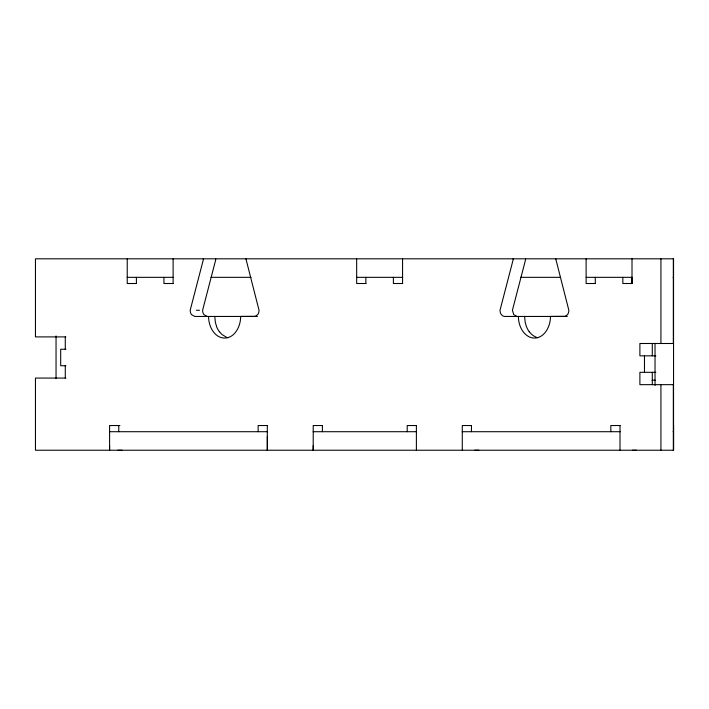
<?xml version="1.0" encoding="UTF-8"?>
<svg xmlns="http://www.w3.org/2000/svg" width="709" height="709" viewBox="0 0 709 709"><rect width="100%" height="100%" fill="white"/><g stroke="black" fill="none" stroke-linecap="round" stroke-linejoin="round"><path stroke-width="1.06" d="M65.281 349.253L65.281 336.899M127.23 258.812L127.23 283.511L136.527 283.511M267.32 436.345L267.32 450.233L267.32 425.533M632.011 277.334L632.011 283.511L632.011 258.812M652.289 384.659L652.289 372.314M65.857 378.065L35.45 378.065L35.45 450.233L673.55 450.233L673.55 425.533M673.55 277.334L673.098 277.334M127.23 277.334L173.235 277.334M210.99 277.334L251.004 277.334M356.671 277.334L402.685 277.334M520.495 277.334L560.199 277.334M586.121 277.334L632.127 277.334M173.235 283.511L163.939 283.511L163.939 277.334M365.968 283.511L356.671 283.511L356.671 258.812M402.685 283.511L393.389 283.511L393.389 277.334M595.418 283.511L586.121 283.511L586.121 258.812M632.127 283.511L622.83 283.511L622.83 277.334M196.402 310.267L199.495 310.267M257.464 316.444L194.789 316.444L191.545 314.636A6.195 4.609 -89.9 0 1 190.189 310.267L203.208 260.15A6.221 4.609 -90 0 0 203.297 258.812M567.289 316.444L504.613 316.444L502.92 316.01L501.369 314.636A6.195 4.609 -89.9 0 1 500.013 310.267L513.032 260.15A6.221 4.609 -90 0 0 513.121 258.812M65.857 336.899L35.45 336.899L35.45 258.812L673.55 258.812L673.55 450.233M673.55 343.493L639.89 343.493L639.899 355.847L655.843 355.847M65.857 349.253L60.69 349.253L60.69 365.72L65.857 365.72M655.843 372.314L639.899 372.314L639.89 384.659L673.55 384.659M652.067 380.201L655.293 380.201M119.918 425.533L109.585 425.533L109.585 450.233L109.585 445.606M267.435 425.533L258.138 425.533L258.138 431.71M322.506 425.533L313.21 425.533L313.21 450.233L313.21 445.606M416.502 425.533L407.205 425.533L407.205 431.71M471.574 425.533L462.277 425.533L462.277 450.233M620.127 425.533L610.83 425.533L610.83 431.71M109.585 431.71L267.435 431.71M313.21 431.71L416.502 431.71M462.277 431.71L620.127 431.71M673.098 431.71L673.55 431.799M117.845 450.233L121.983 450.233M474.675 450.233L478.805 450.233M632.41 450.233L636.54 450.233M517.012 316.444L513.768 314.636L512.421 310.267L525.342 260.575A6.062 4.538 89.9 0 0 525.537 258.812M207.188 316.444L203.944 314.636A6.177 4.582 90 0 1 202.606 310.267L215.518 260.575A6.062 4.538 89.9 0 0 215.713 258.812M219.462 331.723L222.023 334.533L226.393 337.218A21.66 16.094 89.9 0 0 227.89 337.706M216.546 326.37L215.376 322.391L214.756 316.444M518.376 316.444C518.447 324.173 521.558 332.53 528.533 336.536A21.616 16.077 89.7 0 0 543.236 334.559C548.163 329.924 550.441 323.1 550.503 316.444L565.1 316.338L567.51 314.636A6.195 4.591 -89.8 0 0 568.848 310.267L555.741 258.812M208.552 316.444C208.623 323.091 210.865 329.933 215.828 334.533A21.633 16.094 89.8 0 0 233.421 334.568C238.339 329.915 240.617 323.1 240.679 316.444L255.275 316.338L257.686 314.636A6.195 4.609 89.9 0 0 259.042 310.267L245.917 258.812M524.58 316.444L525.201 322.391L526.37 326.37A21.332 15.926 -89.6 0 0 529.242 331.768M652.289 343.493L652.289 355.847M65.281 365.72L65.281 378.065M673.328 258.812L673.328 343.493M673.328 384.659L673.328 450.233M660.93 258.812L660.93 343.493M660.93 384.659L660.93 450.233M655.027 343.333L655.027 385.519M644.481 355.847L644.481 372.314M620.012 425.533L620.012 450.233M595.294 277.334L595.294 283.511M471.458 425.533L471.458 431.71M416.387 425.533L416.387 450.233M402.561 258.812L402.561 283.511M365.853 277.334L365.853 283.511M322.391 425.533L322.391 431.71M173.12 258.812L173.12 283.511M136.403 277.334L136.403 283.511M118.757 425.533L118.757 431.71M56.046 335.951L56.046 378.517M219.418 331.768A21.332 15.926 -89.6 0 1 216.484 326.406M537.714 337.706A21.66 16.094 89.9 0 1 536.208 337.245L533.265 335.641A21.128 15.669 89.8 0 1 529.295 331.706"/></g></svg>
